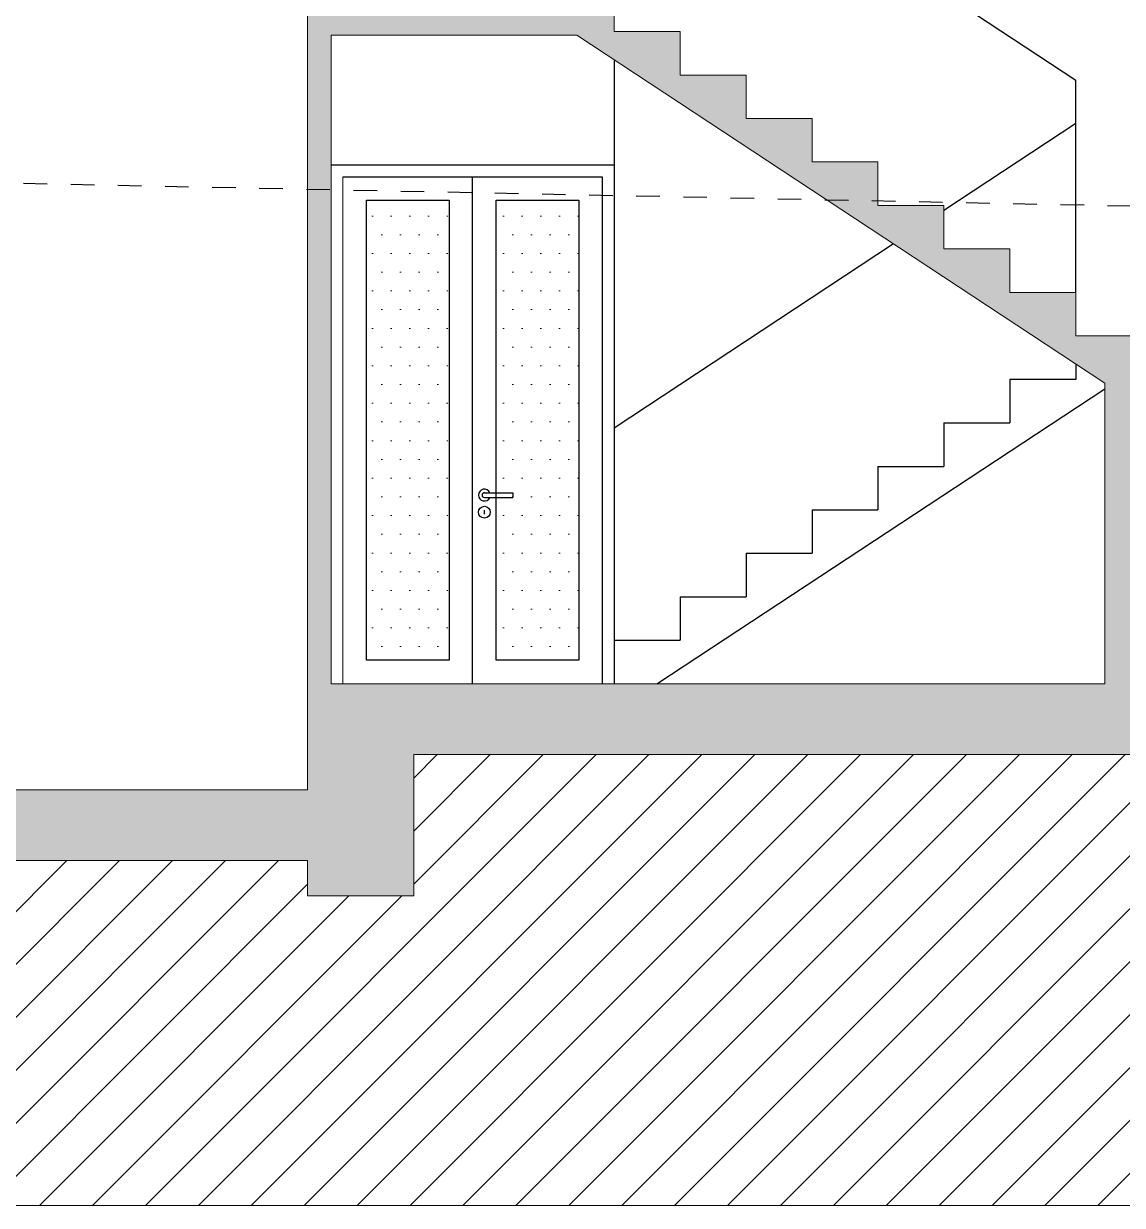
# Model space of a CAD drawing. Header units: metres. Extents: x -442 to 316, y -503 to 125.
# Drawn here: x 248.39 to 253.05, y -135.83 to -130.81 of the extents above; entities that cross this region are included whole.
import ezdxf

# ---------------------------------------------------------------- set-up
doc = ezdxf.new("R2010")
doc.units = ezdxf.units.M
doc.linetypes.add('ČÁRKOVANÁ', pattern=[19.05, 12.7, -6.35])
doc.layers.add('FLOATING-WINDOWS', color=2, linetype='Continuous', plot=False)
for name, color, linetype in [('nove zdivo akce', 3, 'Continuous'), ('SRAFA', 251, 'Continuous'), ('SRAFY', 3, 'Continuous'), ('ZDIVO', 1, 'Continuous')]:
    doc.layers.add(name, color=color, linetype=linetype)
pattern_1 = [(0, (239.865445, -22.41069), (0.0396875, 0.079375), [0, -0.079375])]

msp = doc.modelspace()

# ---------------------------------------------------------------- hatches: boundary and pattern name
at = {"layer": 'SRAFA', "linetype": 'Continuous', "lineweight": 0, "ltscale": 20}
for points in [[(250.891507, -124.463793), (250.811507, -124.463793), (249.691507, -124.463793), (249.691507, -122.263793), (249.591507, -122.263793), (249.591507, -124.863793), (249.591507, -130.663793), (249.591507, -131.516395), (249.691507, -131.518438), (249.691507, -130.863793), (250.733404, -130.863793), (251.792772, -131.561368), (252.011507, -131.565837), (252.011507, -131.401293), (251.731507, -131.401293), (251.731507, -131.216918), (251.451507, -131.216918), (251.451507, -131.032543), (251.171507, -131.032543), (251.171507, -130.848168), (250.891507, -130.848168), (250.891507, -130.663793), (249.691507, -130.663793), (249.691507, -127.763793), (250.745795, -127.763793), (253.265795, -129.313793), (254.106507, -129.313793), (254.106507, -129.113793), (253.131507, -129.113793), (253.131507, -128.941571), (252.851507, -128.941571), (252.851507, -128.769349), (252.571507, -128.769349), (252.571507, -128.597126), (252.291507, -128.597126), (252.291507, -128.424904), (252.011507, -128.424904), (252.011507, -128.252682), (251.731507, -128.252682), (251.731507, -128.08046), (251.451507, -128.08046), (251.451507, -127.908237), (251.171507, -127.908237), (251.171507, -127.736015), (250.891507, -127.736015), (250.891507, -127.563793), (250.611507, -127.563793), (249.691507, -127.563793), (249.691507, -124.663793), (250.745795, -124.663793), (253.265795, -126.213793), (254.106507, -126.213793), (254.106507, -126.013793), (253.131507, -126.013793), (253.131507, -125.841571), (252.851507, -125.841571), (252.851507, -125.669349), (252.571507, -125.669349), (252.571507, -125.497126), (252.291507, -125.497126), (252.291507, -125.324904), (252.011507, -125.324904), (252.011507, -125.152682), (251.731507, -125.152682), (251.731507, -124.98046), (251.451507, -124.98046), (251.451507, -124.808237), (251.171507, -124.808237), (251.171507, -124.636015), (250.891507, -124.636015)], [(254.051507, -131.607515), (253.751507, -131.601386), (253.751507, -132.138793), (252.851507, -132.138793), (252.851507, -131.954418), (252.571507, -131.954418), (252.571507, -131.770043), (252.291507, -131.770043), (252.291507, -131.585668), (252.011507, -131.585668), (252.011507, -131.565837), (251.792772, -131.561368), (252.973404, -132.338793), (252.973404, -133.613793), (250.891507, -133.613793), (249.691507, -133.613793), (249.691507, -131.518438), (249.591507, -131.516395), (249.591507, -133.613793), (249.591507, -134.063793), (248.341507, -134.063793), (248.341507, -133.613793), (248.341507, -131.490856), (248.191507, -131.487792), (248.191507, -133.613793), (244.471507, -133.613793), (244.471507, -131.41179), (244.171507, -131.405661), (244.171507, -133.613793), (244.171507, -134.513793), (244.671507, -134.513793), (244.671507, -133.913793), (247.891507, -133.913793), (247.891507, -134.513793), (248.341507, -134.513793), (248.341507, -134.363793), (249.591507, -134.363793), (249.591507, -134.513793), (250.041507, -134.513793), (250.041507, -133.913793), (253.651507, -133.913793), (253.651507, -134.513793), (254.151507, -134.513793), (254.151507, -133.913793), (259.641507, -133.913793), (259.641507, -134.513793), (260.141507, -134.513793), (260.141507, -133.613793), (260.141507, -131.729077), (260.001507, -131.729077), (259.751507, -131.72397), (259.751507, -133.613793), (257.562801, -133.613793, -0.0041783), (257.562089, -133.614091, 0.0041783), (257.562801, -133.613793), (253.123404, -133.613793), (253.123404, -132.338793), (254.051507, -132.338793)]]:
    msp.add_hatch(color=256, dxfattribs=at).paths.add_polyline_path(points)
at = {"layer": 'SRAFY', "linetype": 'Continuous', "lineweight": 0, "ltscale": 20}
h = msp.add_hatch(dxfattribs=at)
h.set_pattern_fill('ANSI31', color=256, scale=0.05, style=0)
h.set_pattern_definition([(45, (81.00281, -23.3178), (-0.1122532, 0.1122532), [])])
h.paths.add_polyline_path([(239.251507, -131.348793), (239.251507, -135.825639), (262.91469, -135.825639), (262.91469, -131.729077), (260.141507, -131.729077), (260.141507, -134.513793), (259.641507, -134.513793), (259.641507, -133.913793), (254.151507, -133.913793), (254.151507, -134.513793), (253.651507, -134.513793), (253.651507, -133.913793), (250.041507, -133.913793), (250.041507, -134.513793), (249.591507, -134.513793), (249.591507, -134.363793), (248.341507, -134.363793), (248.341507, -134.513793), (247.891507, -134.513793), (247.891507, -133.913793), (244.671507, -133.913793), (244.671507, -134.513793), (244.171507, -134.513793), (244.171507, -130.663793), (241.388057, -131.348793)])
at = {"layer": 'SRAFY', "linetype": 'Continuous', "lineweight": 0}
h = msp.add_hatch(dxfattribs=at)
h.set_pattern_fill('DOTS', color=256, scale=0.05, style=0)
h.set_pattern_definition(pattern_1)
h.paths.add_polyline_path([(250.191507, -131.563793), (249.841507, -131.563793), (249.841507, -133.513793), (250.191507, -133.513793)])
h = msp.add_hatch(dxfattribs=at)
h.set_pattern_fill('DOTS', color=256, scale=0.05, style=0)
h.set_pattern_definition(pattern_1)
h.paths.add_polyline_path([(250.741507, -131.563793), (250.391507, -131.563793), (250.391507, -132.803624), (250.461592, -132.803624), (250.461592, -132.823962), (250.391507, -132.823962), (250.391507, -133.513793), (250.741507, -133.513793)])

# ---------------------------------------------------------------- linework, layer by layer
at = {"layer": 'FLOATING-WINDOWS', "linetype": 'Continuous', "lineweight": 0, "ltscale": 20, "flags": 128}
for points in [[(262.91469, -131.729077), (260.141507, -131.729077), (260.141507, -134.513793), (259.641507, -134.513793), (259.641507, -133.913793), (254.151507, -133.913793), (254.151507, -134.513793), (253.651507, -134.513793), (253.651507, -133.913793), (250.041507, -133.913793), (250.041507, -134.513793), (249.591507, -134.513793), (249.591507, -134.363793), (248.341507, -134.363793)], [(239.251507, -135.825639), (262.91469, -135.825639)]]:
    msp.add_lwpolyline(points, dxfattribs=at)
at = {"layer": 'nove zdivo akce', "linetype": 'Continuous'}
for p, q in [((250.891507, -129.763793), (252.851507, -131.054418)), ((250.891507, -130.967901), (250.891507, -133.429418)), ((252.851507, -131.954418), (252.851507, -131.054418)), ((252.851507, -131.238793), (252.291507, -131.607543)), ((249.691507, -131.413793), (250.891507, -131.413793)), ((249.741507, -131.463793), (250.841507, -131.463793)), ((250.291507, -133.613793), (250.291507, -131.463793)), ((250.841507, -131.463793), (250.841507, -133.613793)), ((252.077201, -131.74866), (250.891507, -132.529418)), ((252.851507, -132.258526), (252.851507, -132.323168)), ((252.851507, -132.323168), (252.571507, -132.323168)), ((252.571507, -132.323168), (252.571507, -132.507543)), ((251.073339, -133.613793), (252.973404, -132.362634)), ((252.291507, -132.507543), (252.291507, -132.691918)), ((252.291507, -132.507543), (252.571507, -132.507543)), ((252.011507, -132.691918), (252.011507, -132.876293)), ((252.011507, -132.691918), (252.291507, -132.691918)), ((250.341592, -132.803624), (250.461592, -132.803624)), ((250.341592, -132.823962), (250.461592, -132.823962)), ((250.461592, -132.803624), (250.461592, -132.823962)), ((250.341592, -132.895316), (250.341592, -132.87843)), ((251.731507, -132.876293), (251.731507, -133.060668)), ((251.731507, -132.876293), (252.011507, -132.876293)), ((251.451507, -133.060668), (251.451507, -133.245043)), ((251.451507, -133.060668), (251.731507, -133.060668)), ((251.171507, -133.245043), (251.171507, -133.429418)), ((251.171507, -133.245043), (251.451507, -133.245043)), ((250.891507, -133.429418), (250.891507, -133.613793)), ((250.891507, -133.429418), (251.171507, -133.429418))]:
    msp.add_line(p, q, dxfattribs=at)
for points in [[(249.841507, -131.563793), (250.191507, -131.563793), (250.191507, -133.513793), (249.841507, -133.513793)], [(250.391507, -131.563793), (250.741507, -131.563793), (250.741507, -133.513793), (250.391507, -133.513793)]]:
    msp.add_lwpolyline(points, close=True, dxfattribs=at)
msp.add_circle((250.341592, -132.886465), 0.025, dxfattribs=at)
for radius, start, end in [(0.025, 24.000344, 335.999656), (0.010169, 90, 270)]:
    msp.add_arc((250.341592, -132.813793), radius, start, end, dxfattribs=at)
at = {"layer": 'SRAFA', "color": 1, "linetype": 'ČÁRKOVANÁ', "ltscale": 0.0075}
msp.add_line((241.388057, -131.348793), (260.001507, -131.729077), dxfattribs=at)
at = {"layer": 'ZDIVO', "linetype": 'Continuous', "lineweight": 0}
for p, q in [((249.591507, -130.663793), (249.591507, -133.613793)), ((250.891507, -130.663793), (250.891507, -130.848168)), ((249.691507, -130.863793), (249.691507, -133.613793)), ((250.733404, -130.863793), (249.691507, -130.863793)), ((252.973404, -132.338793), (250.733404, -130.863793)), ((250.891507, -130.848168), (251.171507, -130.848168)), ((251.171507, -130.848168), (251.171507, -131.032543)), ((251.451507, -131.032543), (251.171507, -131.032543)), ((251.451507, -131.032543), (251.451507, -131.216918)), ((251.731507, -131.216918), (251.451507, -131.216918)), ((251.731507, -131.216918), (251.731507, -131.401293)), ((252.011507, -131.401293), (251.731507, -131.401293)), ((252.011507, -131.401293), (252.011507, -131.585668)), ((249.741507, -131.463793), (249.741507, -133.613793)), ((252.291507, -131.585668), (252.011507, -131.585668)), ((252.291507, -131.585668), (252.291507, -131.770043)), ((252.571507, -131.770043), (252.291507, -131.770043)), ((252.571507, -131.770043), (252.571507, -131.954418)), ((252.851507, -131.954418), (252.571507, -131.954418)), ((252.851507, -131.954418), (252.851507, -132.138793)), ((253.751507, -132.138793), (252.851507, -132.138793)), ((252.973404, -132.338793), (252.973404, -133.613793)), ((249.591507, -133.613793), (249.591507, -134.063793)), ((249.691507, -133.613793), (250.891507, -133.613793)), ((250.891507, -133.613793), (252.973404, -133.613793)), ((250.041507, -133.913793), (253.651507, -133.913793)), ((250.041507, -134.513793), (250.041507, -133.913793)), ((248.341507, -134.063793), (249.591507, -134.063793)), ((248.341507, -134.363793), (249.591507, -134.363793)), ((249.591507, -134.363793), (249.591507, -134.513793)), ((250.041507, -134.513793), (249.591507, -134.513793))]:
    msp.add_line(p, q, dxfattribs=at)

doc.saveas('drawing.dxf')
